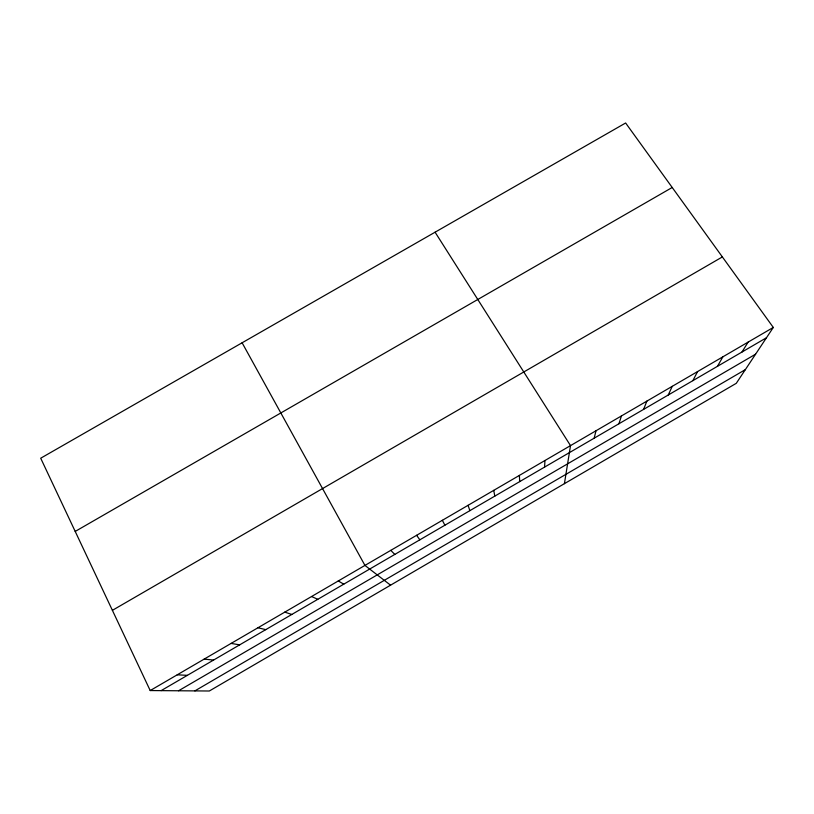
<?xml version="1.0" encoding="UTF-8"?>
<svg xmlns="http://www.w3.org/2000/svg" width="814" height="814" viewBox="0 0 814 814"><rect width="100%" height="100%" fill="white"/><g stroke="black" fill="none" stroke-linecap="round" stroke-linejoin="round"><path stroke-width="1.22" d="M544.566 467.114L544.963 460.51M564.417 483.669L570.512 445.624L435.083 232.194M594.159 438.197L596.011 430.759M618.905 423.779L621.469 415.923M643.599 409.381L646.876 401.119M668.253 395.004L672.242 386.335M692.867 380.657L697.578 371.571M717.449 366.331L722.863 356.837M741.981 352.024L748.097 342.124M773.3 327.442L736.283 383.313L209.32 691.005L150.203 690.557L40.7 458.211L625.63 122.995L773.3 327.442L150.203 690.557M161.131 690.638L766.473 337.749M178.561 690.771L755.575 354.192M194.872 690.893L745.359 369.617M112.403 610.337L722.364 256.929M75.203 531.43L672.201 187.485M177.218 674.816L187.362 675.345M204.182 659.096L213.543 660.083M231.095 643.416L239.672 644.851M257.957 627.757L265.761 629.639M284.778 612.128L291.809 614.458M311.548 596.53L317.816 599.297M338.268 580.952L343.773 584.167M390.557 585.174L364.947 565.415L242.114 342.786M390.801 550.345L394.79 554.426M416.605 535.307L419.851 539.814M442.358 520.299L444.882 525.223M468.081 505.311L469.861 510.663M493.752 490.354L494.8 496.123M519.383 475.417L519.708 481.603"/></g></svg>
